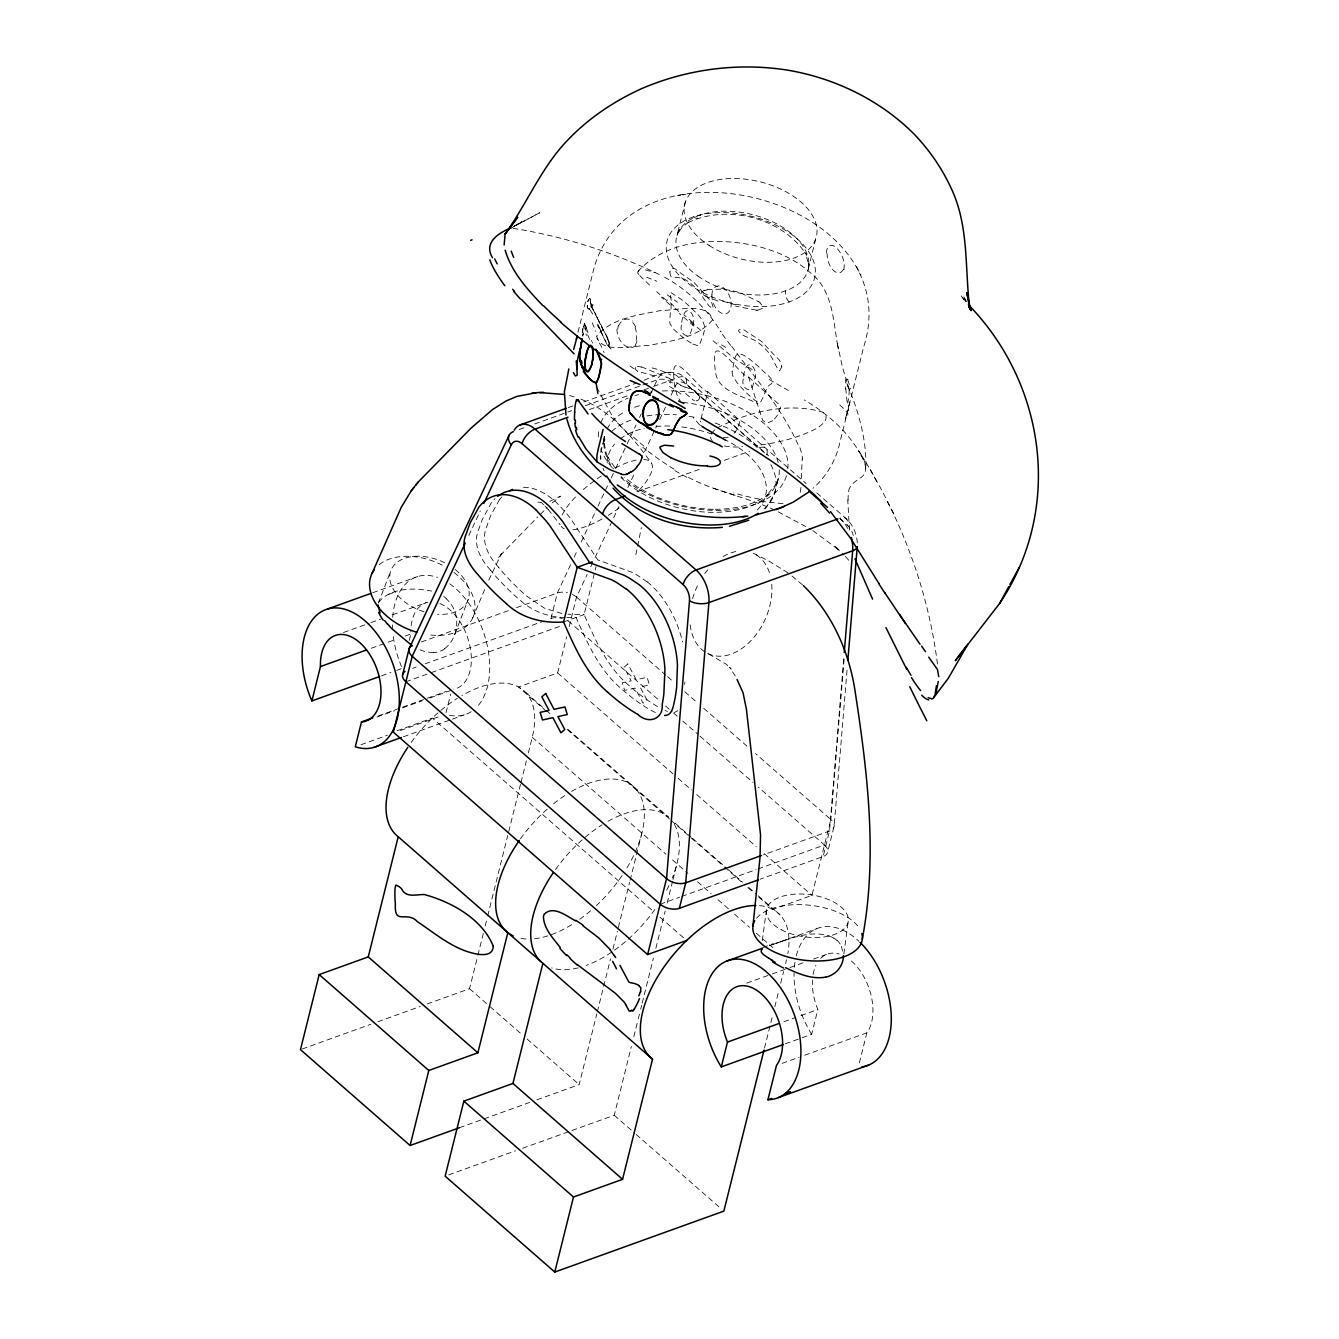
<?xml version="1.0" encoding="UTF-8"?>
<svg xmlns="http://www.w3.org/2000/svg" width="1339" height="1339" viewBox="0 0 1339 1339"><rect width="100%" height="100%" fill="white"/><g stroke="black" fill="none" stroke-linecap="round" stroke-linejoin="round"><path stroke-width="0.75" stroke-dasharray="5 3.75" d="M600.692 459.377L600.692 456.314M849.428 530.077L847.771 499.849M845.26 419.291L846.717 414.069M604.174 436.497L603.872 441.519L604.558 436.296A89.428 52.439 14 0 0 613.396 468.801M583.754 327.988L583.837 326.699M583.821 326.8L584.808 323.77M801.325 478.324L802.178 458.859M617.781 328.858L618.049 326.749A14.076 10.494 59.2 0 1 618.283 325.762M583.871 326.164L584.39 323.318M800.956 487.513L800.086 493.371M843.737 658.738L829.494 831L823.15 856.508L760.234 879.171M844.089 659.324L830.85 819.501A13.892 8.151 14 0 1 829.561 831.05L763.448 854.801M847.035 670.203L834.18 825.711L827.736 851.989M684.664 684.447L684.899 682.17M583.335 332.808L582.867 336.156M583.218 333.729L583.068 334.733M762.293 940.614L766.36 910.369M843.855 954.004L848.273 921.182M600.86 452.431L604.558 436.296M699.778 397.834L699.845 397.499A4.201 3.398 18.8 0 0 699.795 396.444L696.464 392.243M849.88 401.968L845.562 419.057M635.858 554.714L641.364 527.599M815.669 238.995L808.187 269.474L808.873 263.113L808.84 265.44L805.576 253.088L806.748 255.213C782.913 217.671 726.792 203.495 687.208 223.027L689.183 221.738L682.087 227.345L677.3 234.04L679.576 229.789L677.3 234.04M409.232 640.444L410.839 634A45.459 27.717 70.2 0 1 410.805 631.255M446.038 712.666L450.674 694.054M550.982 618.484L557.342 592.976L570.598 564.69M427.275 1003.949L469.554 988.718L477.387 957.285M477.872 955.31L483.747 931.743M485.22 925.852L487.178 917.985M487.664 916.027L507.749 835.469M508.736 831.536L520.486 784.386M520.988 782.428L526.361 760.82M528.336 752.953L532.253 737.237A96.375 51.434 -48.8 0 0 461.905 695.544M546.797 711.645L518.595 686.991L557.627 672.931L566.665 636.678M569.175 626.619L576.54 597.077L587.152 574.431M594.332 573.561L584.105 614.584C595.252 639.824 606.885 666.404 628.225 684.848A210.056 128.025 70.2 0 0 658.336 707.042M595.186 570.146L596.039 566.715M728.098 437.602C717.369 439.259 708.616 429.099 699.594 424.865L700.565 420.965M701.05 419.007L707.862 391.691C701.837 393.13 673.249 349.412 673.768 372.108A47.35 28.855 70.2 0 0 674.622 385.264L676.798 394.352L680.195 400.98M536.906 1099.821L579.168 1084.59L596.809 1013.857M597.294 1011.899L602.684 990.291M603.655 986.358L610.517 958.858M612.961 949.033L617.379 931.341M618.35 927.425L629.615 882.234M630.117 880.259L635.992 856.692M636.477 854.734L641.866 833.109M571.971 1130.484L614.233 1115.253L631.372 1046.495M633.832 1036.671L637.749 1020.954M638.234 1018.996L640.193 1011.129M640.678 1009.171L641.666 1005.238M642.151 1003.262L653.415 958.088M655.876 948.263L665.182 910.938M667.14 903.072L672.529 881.464M673.015 879.505L676.931 863.772M764.519 1048.069L772.837 1014.661M774.796 1006.811L778.712 991.094M780.67 983.228L783.616 971.444M785.575 963.578L786.545 959.661M758.811 897.08L772.904 909.415L811.936 895.356L830.85 819.501L755.497 753.606M802.245 1037.725L811.668 1034.327L817.844 1009.506A45.459 27.717 70.2 0 1 812.488 979.914M859.353 1062.898L866.852 1032.838A45.459 27.717 70.2 0 0 849.227 959.243M685.451 201.804L676.948 235.564L678.07 232.618M577.996 332.172L592.591 273.775C626.752 124.761 910.989 198.892 863.722 346.784L839.988 441.937C836.306 459.796 826.699 476.282 812.991 488.3M848.625 490.81C849.964 484.768 855.303 481.337 860.056 478.123C870.467 472.048 864.391 457.921 858.65 450.892C845.528 429.35 825.845 412.68 804.287 399.959M444.732 648.612C456.967 639.071 460.298 620.191 452.733 606.768A36.454 32.404 -12.1 0 0 449.452 602.115A36.002 32.002 -12.2 0 0 446.088 598.633M378.301 603.153L390.57 571.418M454.657 634.602L468.332 599.169M472.483 618.417L485.086 588.608M488.785 580.122L501.556 553.442L499.531 556.857L501.137 554.43M378.602 602.299C390.519 587.436 414.337 587.553 431.627 591.102M468.801 535.5L480.299 510.962M574.13 557.141L577.661 549.593M581.193 542.044L597.094 508.1M597.981 506.209L610.35 479.797M611.237 477.923L614.768 470.374M615.655 468.483L626.25 445.854M627.137 443.962L635.975 425.099M639.506 417.55L641.281 413.784M651.005 393.03L653.65 387.373M654.537 385.481L657.181 379.824A27.533 16.788 70.2 0 1 678.773 377.313L768.603 455.879M590.683 566.882L593.328 561.225M595.102 557.442L611.906 521.591M613.664 517.808L618.969 506.493M627.807 487.614L634 474.408M644.611 451.762L656.98 425.333M659.642 419.676L665.834 406.453M671.124 395.139L675.559 385.699A13.708 8.352 70.2 0 1 686.338 384.46L765.623 453.77M639.155 270.344L637.615 272.604A32.789 5.323 28 0 0 638.77 274.462M635.59 344.575L636.527 342.499A14.076 7.063 84.1 0 0 636.929 341.027M499.48 499.681L490.944 515.046A165.618 100.944 70.2 0 0 487.145 525.524C480.048 540.538 488.283 556.271 498.627 567.284M498.61 557.576L502.878 552.254M765.439 508.669L774.243 494.426L778.562 477.805L775.967 485.103L776.988 483.028L766.393 495.731L768.218 494.359C752.518 506.259 732.115 509.489 712.867 509.305L713.787 509.339C692.179 508.787 670.739 503.715 651.139 494.61L637.046 486.81L624.359 477.337M637.849 271.466C666.989 239.865 715.277 237.036 754.878 245.64C775.047 250.477 794.948 258.745 810.446 272.838C833.795 290.831 833.143 322.967 838.331 349.01L836.975 341.813L842.415 367.02L849.612 391.105L846.549 382.502C858.098 409.968 866.885 439.058 865.864 469.152L864.659 462.373M500.284 555.484L537.659 516.988M540.37 514.31L547.166 507.632M714.825 429.719C698.841 445.268 732.969 448.414 742.76 446.54M677.785 710.724L674.337 712.532M552.22 502.895L560.438 496.166L549.258 501.589M772.603 420.68L766.812 423.375L762.644 420.312L748.601 377.012C742.576 378.452 713.988 334.733 714.524 357.429A47.35 28.855 70.2 0 0 715.361 370.585C716.683 391.724 743.095 395.641 758.008 403.809M717.537 427.727C748.986 411.642 788.152 401.985 822.732 412.144C832.691 418.94 818.029 428.313 811.685 430.823C794.161 439.058 775.013 443.293 755.882 445.602M510.527 228.551L521.875 221.722L513.557 226.492M516 225.437L539.701 212.784L514.678 225.973M773.875 944.112L769.657 945.635L816.79 928.647M568.255 407.592L574.096 405.483M583.804 401.985L636.259 383.088M644.026 380.293C656.445 375.054 673.316 366.601 685.25 377.866L806.045 483.513M519.231 429.534L527.014 426.739M534.78 423.927L565.861 412.73M567.803 412.027L571.686 410.638M585.294 405.734L657.181 379.824A13.775 9.306 25.1 0 1 675.559 385.699M589.411 409.516L630.2 394.821M643.808 389.917L651.574 387.122M653.516 386.419L678.773 377.313A13.775 7.348 -48.8 0 1 686.355 384.444M636.895 491.848L701.017 468.75M724.332 460.348L749.589 451.243M372.677 592.759L417.868 576.473M343.52 632.493L369.062 623.288M371.02 622.585L380.845 619.036M392.645 614.785L426.036 602.751M371.288 648.26L382.586 644.176M388.243 642.151L393.884 640.109M405.181 636.042L410.839 634M421.333 641.984L508.77 610.484M516.536 607.672L557.342 592.976A13.892 8.151 14 0 1 567.385 592.692M381.548 675.827L390.971 672.429M396.612 670.404L402.269 668.362M412.596 668.345L416.195 667.04M425.183 663.809L541.994 621.714M563.568 621.982L584.105 614.584L567.937 614.283M405.868 681.785L429.334 673.333M431.292 672.63L560.405 626.116M378.418 715.863L401.014 707.728M402.888 707.042L423.593 699.577M427.359 698.222L446.188 691.443M376.912 717.068L394.587 710.691M402.453 707.862L422.103 700.782M429.953 697.954L451.561 690.171M397.214 730.726L432.33 718.072L653.75 911.725M360.927 744.752L387.289 735.262M400.461 730.508L440.012 716.265M403.39 736.785L450.54 719.796M452.498 719.093L464.282 714.842M660.177 904.21L679.727 897.163M681.685 896.444L756.016 869.664M757.974 868.961L824.489 844.993L758.259 787.081M302.229 1049.006L370.92 1024.251M377.966 1021.707L420.228 1006.476M746.76 983.111L770.327 974.625M772.302 973.922L788.018 968.248M789.977 967.545L803.735 962.59M813.56 959.042L827.301 954.088M459.411 1127.739L482.308 1119.488M484.065 1118.852L529.859 1102.365M783.968 1021.724L795.249 1017.657M800.906 1015.615L817.844 1009.506M785.307 1043.834L800.371 1038.411M448.682 1174.906L515.599 1150.787M522.645 1148.259L568.439 1131.756M782.127 1063.367L799.082 1057.258M804.722 1055.232L866.852 1032.838M776.252 943.242C793.006 937.568 811.367 930.354 829.092 935.944M780.068 941.903L789.106 938.89M693.569 216.834L692.38 217.253A76.038 44.589 14 0 0 684.078 280.035A76.038 44.589 14 0 0 789.207 301.945A76.055 44.589 14 0 0 798.061 239.631A76.055 44.589 14 0 0 693.652 216.818L693.652 216.801A8.268 4.938 71.4 0 0 700.381 214.96M704.532 290.145L701.452 291.986A1.992 1.573 -6.6 0 0 701.335 292.923L701.435 293.208A5.674 4.402 -2.3 0 0 702.824 294.597L703.025 294.865M707.076 289.559L720.901 289.174A88.023 87.972 -25.2 0 1 740.969 292.973M677.383 195.712L680.614 195.193M682.756 194.841L685.786 194.356M757.74 310.112L762.561 308.372A2.946 2.327 36.2 0 0 762.745 307.066L762.561 306.363A6.929 5.624 33.6 0 0 761.422 304.405L759.983 302.965M433.367 652.696L425.333 651.775L418.822 649.365M782.997 503.682L761.222 501.372M566.715 617.547L576.088 617.48C587.235 642.703 598.868 669.299 620.191 687.744A210.056 128.025 70.2 0 0 650.302 709.938L655.775 712.766M756.317 310.112L735.68 306.229M564.924 617.513C547.986 617.246 531.365 610.852 518.996 599.219A210.056 128.025 70.2 0 1 490.576 570.247M537.96 502.175L540.738 502.359M645.348 269.875L654.989 272.671M513.055 228.316C563.853 236.434 613.362 252.251 659.642 274.696M561.861 613.48L544.622 608.274L527.014 596.34A210.056 128.025 70.2 0 1 498.593 567.351M569.426 395.524L575.435 397.164M774.863 510.142C746.392 496.819 714.741 491.698 686.991 476.667M654.604 375.991L637.699 371.372M735.211 495.33L712.967 488.149M641.398 366.819L666.604 377.28M717.938 301.041L704.816 295.952M740.952 293.057L758.426 301.626M685.099 387.021L691.476 389.364M667.441 711.427L665.048 710.457M580.908 399.173C611.371 410.906 632.694 437.435 651.407 463.009M708.632 653.951L726.257 664.211L731.178 669.115L729.655 667.307L735.379 676.212M778.31 511.833L811.099 529.407M669.45 382.301L670.638 382.921M680.731 385.08L669.952 378.97M692.983 344.056L698.255 345.797A6.762 4.117 70.2 0 0 699.276 345.378L703.226 335.018A132.929 81.026 70.2 0 1 703.845 332.624C707.645 321.36 695.962 313.025 689.167 306.028A188.498 114.886 70.2 0 0 682.488 300.187L670.504 292.304L670.739 297.643A14.98 9.122 70.2 0 1 671.274 301.124L671.073 308.137A89.161 54.347 70.2 0 1 670.169 314.698L669.751 322.448A6.293 3.833 70.2 0 0 670.404 324.507L673.919 329.511L680.999 335.855A113.782 69.343 70.2 0 0 692.983 344.123M664.529 277.19C688.045 289.894 707.193 309.409 721.152 332.055M769.138 379.439L788.403 390.469M752.217 369.648L738.542 361.262A32.688 9.189 38.4 0 1 733.002 357.396L711.444 339.487M589.428 309.359A62.28 10.93 76.8 0 0 589.193 309.192C584.557 308.321 590.064 295.634 588.189 300.254A4.686 0.887 -81.5 0 0 587.302 307.334M847.319 379.339L846.767 379.121A6.929 1.942 -85.7 0 0 846.081 379.523L845.947 379.623A2.946 0.854 -88.7 0 0 845.528 380.929L845.578 386.954M589.16 309.175L587.603 307.752A6.511 1.289 -80.6 0 1 587.403 306.966M787.985 572.858L768 560.522L753.087 553.174A55.083 37.777 -66.2 0 1 770.26 575.435M812.806 530.562L839.838 550.647L834.03 545.576L843.988 555.066M630.033 366.083L636.594 370.602M647.206 581.963L637.565 575.352A120.225 73.277 70.2 0 0 631.64 572.171L597.746 559.886L570.95 519.097A120.225 73.277 70.2 0 0 565.845 512.619L556.94 503.029A76.624 46.714 70.2 0 0 520.001 487.513M792.035 576.038L803.433 585.645M642.82 447.326L646.553 450.322M603.454 337.495L608.375 345.83L609.446 343.454M700.916 330.515L688.346 319.753M678.806 311.485L675.074 308.221M816.874 493.003L846.298 518.729C853.01 524.905 856.742 533.893 857.328 542.898M839.854 518.695L847.403 525.306A13.708 8.352 70.2 0 1 853.261 535.483M576.54 597.077L666.019 675.341M667.592 676.714L673.868 682.204M684.848 691.811L697.418 702.808M703.695 708.298L747.647 746.727M657.6 699.042L570.18 622.585A13.892 8.151 14 0 0 567.368 620.627M665.55 705.988L672.161 711.779M673.5 712.934L677.467 716.415M682.756 721.052L697.334 733.789M699.979 736.115L752.97 782.445M557.627 672.931L672.864 773.724M678.153 778.344L691.409 789.943M696.698 794.563L756.301 846.7M764.251 853.646L811.936 895.356M525.825 692.548L544.622 708.984M546.195 710.356L550.881 714.474M568.121 729.537L668.446 817.075A96.375 51.434 -48.8 0 0 606.584 822.096M675.207 823.2L690.874 836.892M692.447 838.264L726.893 868.392M728.466 869.764L742.559 882.1M748.819 887.573L756.652 894.419M758.209 895.791L780.135 914.972M567.15 729.454L669.55 819.016M671.124 820.389L722.792 865.58M724.366 866.952L741.588 882.016M747.848 887.506L752.551 891.607M532.253 737.237L665.968 854.198M672.546 859.939L687.895 873.363M697.485 881.748L711.193 893.749M718.039 899.741L729.002 909.315M734.475 914.119L749.555 927.291M756.401 933.283L772.854 947.677M660.027 917.215L685.083 939.124M469.554 988.718L487.363 1004.3M490.107 1006.694L521.624 1034.26M527.097 1039.047L579.168 1084.59M614.233 1115.253L634.786 1133.229M636.159 1134.434L721.118 1208.732M748.601 377.012L779.449 404.847L780.453 407.508L778.495 413.383A47.35 28.855 70.2 0 1 772.57 420.63M707.862 391.691L738.71 419.525L739.714 422.203L737.756 428.062A47.35 28.855 70.2 0 1 734.057 433.267M666.437 300.522L656.679 291.651M649.582 285.123L638.502 274.344M590.014 309.845L594.298 316.59M541.073 502.242L543.634 504.736M628.577 434.656L617.43 422.756A78.013 47.283 35.7 0 1 612.007 415.626L595.487 385.046M544.923 505.975L548.555 509.958M607.755 345.378L612.509 350.751M699.594 424.865L693.184 417.55M845.411 556.421L849.211 560.807M548.22 509.456L560.12 524.754M490.61 570.18C480.249 559.15 472.031 543.416 479.128 528.403A167.76 102.249 70.2 0 1 482.191 519.75L491.463 502.56A76.624 46.714 70.2 0 1 495.062 498.593M965.871 301.56L960.833 295.316L965.402 301.911M847.838 379.824L850.633 388.98M731.68 346.316C755.799 378.87 783.248 410.019 799.4 447.561M614.651 467.344L607.705 456.85L608.659 458.859L606.182 453.185L603.939 441.954M607.002 344.508L601.178 331.854M937.451 664.044C927.994 588.156 899.975 515.063 858.65 450.892L861.345 455.394M601.562 326.716L608.006 338.851M604.257 331.687L606.098 334.968M603.722 330.716L597.93 319.251M966.239 301.242L963.31 295.886L966.222 301.442M593.462 310.363L595.186 313.577M593.696 310.799L592.039 307.518M593.244 309.978L592.256 308.02M606.349 335.42L607.069 336.792M856.625 266.712L860.977 274.913M887.456 501.807L894.234 514.645M870.149 469.202L877.112 482.375M592.323 342.282L592.742 343.119M591.905 341.412L591.403 340.407M600.24 324.105L598.65 320.791M596.307 315.82L597.077 317.443M596.876 317.008L597.495 318.347M597.161 317.628L598.048 319.502M841.377 946.305L843.453 954.456M599.387 327.486L600.91 331.202M599.537 327.821L599.939 328.825M602.483 335.135L600.759 330.85M588.022 332.708L586.064 327.319M585.294 325.009L585.595 325.896M586.499 328.607L586.214 327.737M585.545 325.745L585.98 327.051M586.114 327.452L585.679 326.13M589.98 299.785L591.302 305.392M609.044 341.796L609.128 345.864A2.544 1.339 77.9 0 1 608.425 345.83A5.925 3.13 79.2 0 1 607.052 344.357M591.168 304.874L590.265 300.857M845.712 388.293L847.286 403.842M572.372 594.416A13.892 8.151 14 0 1 576.473 597.11M759.313 447.745A13.775 7.348 -48.8 0 1 766.879 454.875M847.721 528.453A27.533 16.788 70.2 0 0 839.838 518.176A13.775 7.348 -48.8 0 1 847.403 525.306M824.422 845.026A13.892 8.151 14 0 1 823.2 856.558M550.932 618.434A13.892 8.151 14 0 1 562.33 618.518M499.514 499.732A76.624 46.714 70.2 0 1 501.857 496.953M647.239 581.846A76.624 46.714 70.2 0 1 682.522 641.9M674.404 824.372A96.375 51.434 -48.8 0 1 672.295 877.999M668.964 885.631A96.375 51.434 -48.8 0 1 665.784 891.908M654.871 909.449A96.375 51.434 -48.8 0 1 586.164 965.436M578.163 967.879A96.375 51.434 -48.8 0 1 551.618 967.879M555.518 869.48A96.375 51.434 -48.8 0 1 602.014 824.857M759.531 905.649A96.375 51.434 -48.8 0 1 787.834 953.653M571.519 791.433A96.375 51.434 -48.8 0 1 638.201 791.901A96.375 51.434 -48.8 0 1 625.162 870.802M622.016 875.622A96.375 51.434 -48.8 0 1 596.391 905.616M590.616 910.771A96.375 51.434 -48.8 0 1 578.883 919.91M571.602 924.713A96.375 51.434 -48.8 0 1 532.035 938.974M525.959 938.99A96.375 51.434 -48.8 0 1 520.185 938.204M520.453 838.817A96.375 51.434 -48.8 0 1 549.241 807.35M553.626 803.718A96.375 51.434 -48.8 0 1 566.096 794.747M411.19 742.425A96.375 51.434 -48.8 0 1 457.319 698.322M604.174 352.542A105.496 17.675 53.8 0 1 603.404 351.169M589.662 339.353A115.84 34.847 45.6 0 1 584.942 327.486M585.93 333.796A35.433 2.795 78.9 0 1 586.348 335.453M584.725 324.892A16.654 2.578 87.2 0 1 584.925 325.595M582.917 328.607A15.901 1.942 -85.4 0 1 582.582 332.775M582.783 334.198A47.535 10.043 -85.4 0 1 582.565 335.671M591.135 306.782A56.807 10.578 74.4 0 1 593.294 304.89M592.189 322.732A43.919 4.603 71.6 0 1 595.755 331.369M589.511 298.329A16.771 2.544 -88.4 0 1 590.365 299.735M591.821 307.937A38.346 14.98 -71.7 0 1 590.884 305.376M594.968 312.673A45.208 5.523 71.9 0 1 596.089 314.849M606.818 337.361A15.549 6.293 75.9 0 1 608.609 341.88M608.86 341.679A8.77 4.151 77.5 0 1 609.312 343.47M637.715 371.238A5.925 4.134 61.7 0 1 635.791 369.681A2.544 1.741 61.6 0 1 635.171 368.694L635.975 366.652A8.77 5.925 57.1 0 1 637.28 366.384M652.143 367.94A56.807 32.169 36.7 0 1 670.739 374.987M669.517 386.519A43.919 21.96 33 0 1 682.572 395.407M685.601 393.465A62.28 36.94 34.9 0 1 686.438 394.235L692.866 399.792A6.511 5.456 21.9 0 0 694.523 400.545M699.577 397.783A4.686 3.883 21.9 0 1 694.506 400.746M691.577 389.13A16.771 12.62 24.3 0 1 696.682 392.042M685.032 387.189A38.362 35.802 39.1 0 1 680.647 385.264M666.621 377.062A45.208 23.064 34 0 1 670.002 378.753M637.331 366.501A15.549 10.026 51.8 0 1 641.431 367.204M601.864 347.37A118.334 33.324 47 0 1 596.909 338.231M584.875 328.105A23.834 2.829 83 0 1 585.26 329.645M582.766 328.624A17.374 1.791 -85.6 0 1 582.498 332.005M598.115 324.657A41.107 8.001 74.8 0 1 599.387 327.603M590.968 307.066A60.673 10.277 73.6 0 1 591.687 304.89M588.993 308.539A61.326 10.277 74.6 0 1 589.796 308.958M589.26 298.43A15.047 2.36 -87.1 0 1 590.047 299.116M592.759 307.016A38.53 14.227 -74.3 0 1 591.972 304.238M595.119 314.18A70.214 3.046 65.1 0 1 595.805 315.468M597.244 324.557A48.89 4.536 69.3 0 1 598.734 327.888M601.931 326.766A135.808 70.097 35.4 0 1 600.608 324.155M607.822 339.102A14.21 6.143 76.8 0 1 608.827 341.93M756.518 918.286A55.083 27.634 6.7 0 1 808.254 905.08A55.083 27.634 6.7 0 1 859.136 927.877M771.733 584.289A55.083 37.777 -66.2 0 1 734.843 652.562A55.083 37.777 -66.2 0 1 689.97 622.853M692.548 598.734A55.083 37.777 -66.2 0 1 698.774 583.201M704.732 573.661A55.083 37.777 -66.2 0 1 708.13 569.376M723.077 556.572A55.083 37.777 -66.2 0 1 738.04 551.183M454.038 572.506A55.083 36.253 22.4 0 1 473.102 617.095A55.083 36.253 22.4 0 1 427.526 634.619M379.171 564.64A55.083 36.253 22.4 0 1 443.594 565.828M643.758 459.444A55.083 18.261 -35.5 0 1 636.862 492.685M619.12 507.966A55.083 18.261 -35.5 0 1 608.224 515.348M602.048 518.98A55.083 18.261 -35.5 0 1 571.82 529.876M564.255 528.838A55.083 18.261 -35.5 0 1 561.292 526.327M562.162 515.046A55.083 18.261 -35.5 0 1 575.837 496.652M583.386 489.538A55.083 18.261 -35.5 0 1 601.345 475.981M615.12 467.981A55.083 18.261 -35.5 0 1 637.732 459.829M813.108 974.474A45.459 27.717 70.2 0 1 815.936 965.268M820.69 958.339A45.459 27.717 70.2 0 1 839.185 953.987M811.668 1034.327A73.009 44.488 70.2 0 1 794.06 972.7M794.378 967.277A73.009 44.488 70.2 0 1 794.998 962.138M796.303 955.778A73.009 44.488 70.2 0 1 858.835 941.183M762.962 947.677A32.688 1.406 -17.6 0 1 773.172 943.694M829.059 935.994A36.454 26.027 -25.8 0 1 833.594 938.12M833.678 938.036A36.002 25.742 -25.8 0 1 836.892 940.413M837.076 940.279A37.023 26.311 -24.5 0 1 841.394 946.305M439.845 603.538A45.459 27.717 70.2 0 1 470.525 649.281A45.459 27.717 70.2 0 1 453.687 689.183M411.14 625.815A45.459 27.717 70.2 0 1 427.794 602.265M471.161 711.729A73.009 44.488 70.2 0 1 449.385 715.227M401.516 666.638A73.009 44.488 70.2 0 1 393.063 634.519M392.578 628.677A73.009 44.488 70.2 0 1 392.461 624.828M392.678 617.329A73.009 44.488 70.2 0 1 437.552 577.444M449.67 583.787A73.009 44.488 70.2 0 1 487.078 644.795A73.009 44.488 70.2 0 1 477.203 706.691M455.176 569.477A41.308 26.797 21.1 0 1 467.947 600.274A41.308 26.797 21.1 0 1 437.568 614.283M424.028 611.756A41.308 26.797 21.1 0 1 391.206 569.711A41.308 26.797 21.1 0 1 445.301 563.083M388.377 594.483A35.751 11.448 -4.7 0 1 394.52 592.323M444.782 648.729A32.688 25.809 73.6 0 1 433.367 652.612M443.745 596.441A37.023 32.755 -10.4 0 1 446.272 598.466M667.19 294.881A273.072 59.669 53.4 0 1 677.517 302.296M730.625 345.362A134.57 13.089 47.9 0 1 720.131 331.084M799.885 447.711A57.359 28.822 47.3 0 1 802.58 459.076M759.414 499.146A223.864 81.277 30.7 0 1 733.672 492.936M686.94 477.32A133.381 69.427 37.9 0 1 673.802 469.939M674.019 469.102A138.553 70.197 37.7 0 1 646.704 450.138M643.942 446.121A124.393 64.54 37.6 0 1 630 433.803M848.156 500.384A57.61 17.056 67 0 1 848.842 491.179M860.743 454.909A134.017 19.449 43.6 0 1 864.241 462.005M839.771 404.947A269.976 44.438 19.5 0 1 847.938 413.316M725.838 347.42A155.441 4.218 31 0 1 717.955 342.767M694.054 326.097A175.509 3.08 40.1 0 1 679.342 313.477M692.832 322.481A141.281 8.252 39.1 0 1 683.878 314.765M670.153 304.974A140.93 9.825 38.8 0 1 661.349 297.024M673.935 306.129A175.359 3.147 41.4 0 1 667.04 299.869M646.637 277.357A157.366 25.458 39.5 0 1 656.779 281.257M843.419 269.239A14.461 8.101 74.2 0 1 833.343 270.327A14.461 8.101 74.2 0 1 827.167 253.64M844.306 268.871A14.428 8.001 75.1 0 1 843.821 269.792M826.33 253.155A14.378 6.678 76.5 0 1 828.305 246.694L830.783 245.271A14.378 6.996 66 0 1 840.674 253.322A14.378 6.996 66 0 1 843.888 268.403M635.891 344.977A14.478 9.457 66 0 1 623.756 344.642A14.478 9.457 66 0 1 616.994 328.457M635.054 327.101A14.612 7.749 82.4 0 1 636.192 340.357M635.506 326.666A14.009 9.858 82.3 0 0 634.786 325.277A14.378 10.377 83.3 0 0 632.393 322.247M618.551 325.98A14.411 10.679 85.3 0 1 632.878 321.042M704.682 290.53A18.83 15.75 -3 0 1 707.159 289.977M758.577 301.459A20.738 18.093 30.7 0 1 760.15 302.798M757.79 310.28A21.709 15.884 26.8 0 1 756.368 310.297M735.797 304.874A88.357 21.692 15.4 0 1 719.06 300.02M705.05 295.685A16.804 12.252 2.7 0 1 703.276 294.664M849.144 390.034A88.039 40.187 -48 0 1 847.687 403.123M847.353 379.188A20.738 6.126 -79 0 1 847.905 379.54M845.528 389.113A21.709 3.532 89.2 0 1 845.361 387.691M848.575 405.734A88.374 24.253 65.9 0 1 847.738 415.274M845.595 418.873A16.838 1.188 -81.3 0 1 845.562 418.253M789.207 301.928A8.268 5.038 70.2 0 1 785.558 290.848M786.529 475.747A96.726 56.707 14 0 1 717.989 510.393A96.726 56.707 14 0 1 621.028 476.6M611.89 467.395A96.726 56.707 14 0 1 600.759 448.85M598.349 436.765A96.726 56.707 14 0 1 599.102 428.162M600.742 422.839A96.726 56.707 14 0 1 628.125 398.101M635.054 395.591A96.726 56.707 14 0 1 638.653 394.553M650.135 392.176A96.726 56.707 14 0 1 652.143 391.892M662.47 390.971A96.726 56.707 14 0 1 787.884 468.851M779.231 469.855A89.428 52.439 14 0 1 719.947 512.201A89.428 52.439 14 0 1 620.995 477.504M607.153 428.999A89.428 52.439 14 0 1 625.447 411.324M634.619 407.257A89.428 52.439 14 0 1 642.854 404.78M682.823 402.436A89.428 52.439 14 0 1 778.578 464.298M681.702 426.923A81.177 47.601 14 0 1 754.075 461.034A81.177 47.601 14 0 1 756.368 510.912M607.17 463.076A81.177 47.601 14 0 1 614.618 444.13M620.141 438.974A81.177 47.601 14 0 1 644.243 428.346M655.993 426.488A81.177 47.601 14 0 1 670.437 426.07M770.812 464.583A89.445 52.455 14 0 1 761.841 510.711M604.056 470.876A89.445 52.455 14 0 1 603.019 468.248M600.876 459.093A89.445 52.455 14 0 1 600.692 455.26M600.96 451.477A89.445 52.455 14 0 1 601.68 447.795M602.835 444.23A89.445 52.455 14 0 1 606.45 437.502M611.739 431.443A89.445 52.455 14 0 1 631.456 419.894M646.938 415.927A89.445 52.455 14 0 1 676.563 414.805M689.049 416.312A89.445 52.455 14 0 1 695.309 417.483M715.227 423.074A89.445 52.455 14 0 1 759.012 449.268M732.132 371.773L732.316 374.267A6.762 4.117 70.2 0 0 732.801 376.008L736.902 382.469A113.782 69.343 70.2 0 0 747.982 394.336L755.096 400.495L759.414 402.353A6.293 3.833 70.2 0 0 760.669 401.968L763.565 396.377A89.161 54.347 70.2 0 1 765.674 390.871L768.419 386.084A14.98 9.122 70.2 0 1 770.176 384.611C777.775 380.862 763.598 372.794 761.606 369.363A188.498 114.886 70.2 0 0 754.928 363.538C750.208 359.522 736.45 346.851 734.609 359.522A132.929 81.026 70.2 0 1 734.04 361.965L732.132 371.773M681.518 324.908C678.706 333.562 689.367 341.211 691.627 329.612A30.864 18.813 70.2 0 0 692.748 325.159C696.949 316.975 687.058 302.53 683.007 316.657A30.864 18.813 70.2 0 0 681.902 321.109L681.518 324.908M743.312 378.937C740.484 387.59 751.146 395.239 753.422 383.657A30.864 18.813 70.2 0 0 754.527 379.205C758.744 371.003 748.852 356.559 744.785 370.685A30.864 18.813 70.2 0 0 743.681 375.138L743.312 378.937M669.868 271.968L670.354 275.231A2.728 1.657 70.2 0 0 671.174 276.487L676.379 277.508A48.974 29.86 70.2 0 1 679.191 277.692L683.108 278.629A25.809 15.733 70.2 0 1 685.434 279.7L688.664 281.826A67.82 41.342 70.2 0 1 692.363 284.805L696.247 288.504A39.501 24.069 70.2 0 1 698.958 291.617L708.783 305.694L712.683 308.556A1.707 1.038 70.2 0 0 713.218 307.602L711.963 303.317A15.231 9.289 70.2 0 0 710.641 300.924L693.803 282.161L682.254 274.244A27.366 16.687 70.2 0 1 680.63 273.022L675.392 269.039A10.98 6.695 70.2 0 0 672.981 268.436L670.588 269.541L669.868 271.968M781.792 366.802L779.616 370.786A2.728 1.657 70.2 0 1 778.562 370.418L774.812 363.589A48.974 29.86 70.2 0 0 772.938 359.672L770.025 354.634A25.809 15.733 70.2 0 0 768.101 351.99L765.155 348.709A67.82 41.342 70.2 0 0 761.556 345.328L757.556 342.131A39.501 24.069 70.2 0 0 754.543 340.223L742.476 335.152L738.793 331.403A1.707 1.038 70.2 0 1 738.843 330.013L741.388 329.059A15.231 9.289 70.2 0 1 743.229 329.411L761.707 341.545L772.369 353.061A27.366 16.687 70.2 0 0 773.925 354.617L778.913 359.555A10.98 6.695 70.2 0 1 780.704 362.635L781.792 366.802M596.709 336.106C600.96 354.768 634.335 345.094 648.143 345.613C670.22 340.96 697.351 338.399 712.499 319.937C708.247 301.275 674.873 310.933 661.064 310.43C638.988 315.083 611.856 317.644 596.709 336.106M627.84 663.91L624.007 667.224L631.205 680.831L622.317 682.773L624.644 690.372L635.054 688.095L643.071 703.209L646.904 699.912L640.059 686.991L649.432 684.932L647.105 677.333L636.209 679.727L627.84 663.91M781.173 929.684A41.308 21.257 7.7 0 0 847.771 923.324A41.308 21.257 7.7 0 0 793.006 894.301A41.308 21.257 7.7 0 0 781.173 929.684M711.896 294.848A14.478 8.821 70.2 0 0 725.889 313.711A14.478 8.821 70.2 0 0 726.809 291.216A14.478 8.821 70.2 0 0 711.896 294.848M709.084 245.439A67.787 39.752 14 0 0 816.288 237.003A67.787 39.752 14 0 0 726.307 178.773A67.787 39.752 14 0 0 709.084 245.439M697.837 276.035A67.787 39.752 14 0 0 807.4 272.018A67.787 39.752 14 0 0 721.989 211.244A67.787 39.752 14 0 0 697.837 276.035"/><path stroke-width="1.5" d="M593.261 354.015L591.955 346.148A4.569 1.69 84.8 0 1 592.491 347.286L592.943 349.161A8.017 3.013 85 0 1 593.16 351.103A13.239 5.138 85 0 1 593.227 353.847M585.26 358.885A20.939 7.699 87.9 0 0 584.942 362.015L585.561 369.765L588.039 371.572A13.239 5.389 86.3 0 0 588.323 371.388L591.57 365.229A31.199 13.49 83.7 0 0 592.056 363.605L593.261 353.864M378.016 604.977L380.075 613.044M593.261 354.316L593.244 354.902A21.273 8.67 84.7 0 1 592.926 357.915L592.759 359.973M843.47 955.678C843.386 963.561 838.8 971.26 831.77 974.909A35.751 26.897 41.5 0 1 825.644 977.236M938.739 676.613L937.451 669.5L928.73 657.114M585.043 362.099L584.992 363.137A13.507 5.239 87.6 0 0 584.942 365.915A8.302 3.314 87.6 0 0 585.143 367.874L585.511 369.614A4.553 1.841 87.8 0 0 586.482 371.455L587.302 371.79A8.436 3.414 86.7 0 0 588.106 371.556L588.373 371.338A13.49 5.507 86.1 0 0 589.127 370.585L589.645 369.798A22.579 9.44 84.8 0 0 590.482 368.258L591.403 365.765M585.059 361.865L587.603 349.462A22.596 8.017 87.9 0 1 588.507 347.521L590.917 345.311A9.005 3.331 85.7 0 0 590.03 345.562A14.026 5.155 86.3 0 0 589.846 345.713A12.336 4.519 86.4 0 0 589.294 346.249L588.809 346.952M642.067 457.553L642.067 457.486A3.096 2.36 45.9 0 0 641.799 455.678M568.037 417.216L534.997 429.116A13.775 7.348 -48.8 0 0 522.043 443.644L683.091 584.507A13.708 8.352 70.2 0 1 689.485 600.809L666.537 878.702L647.624 954.556L393.315 732.132L412.228 656.294L465.269 543.048M844.256 652.511L852.675 550.798A27.533 16.788 70.2 0 0 851.319 537.592M847.888 659.893L857.261 546.58M752.903 926.303L760.05 857.261L760.552 834.883L746.426 709.319L743.061 692.799L737.036 679.459M862.283 939.292C877.731 857.127 867.772 774.126 855.253 692.296C849.512 652.746 832.373 613.68 803.433 585.645M658.537 413.734L658.537 408.73A22.813 17.457 44 0 0 658.437 407.809C655.357 391.139 638.603 406.403 643.49 417.366M579.787 352.458L579.569 354.45A6.628 1.774 -86.9 0 0 579.553 356.157L580.306 362.116M938.237 681.501L936.195 692.28L933.835 697.468L948.313 678.254L968.013 643.992L955.31 660.696L999.547 603.538L1008.719 586.75M643.942 408.947A31.199 22.964 52.1 0 0 643.574 410.688L643.256 414.37A22.579 16.838 50.4 0 0 643.423 416.814C644.042 431.526 661.433 423.04 658.688 411.625A22.596 17.34 43.6 0 0 658.554 408.746L658.052 406.336A12.336 9.306 45.2 0 0 657.583 404.93A14.026 10.561 45.4 0 0 657.399 404.411A9.005 6.728 45.8 0 0 656.461 402.721L656.21 402.42M585.344 358.986L585.645 357.011A27.935 9.775 88.4 0 1 586.331 353.245M580.138 350.349L579.553 357.212L580.691 363.505A46.848 23.918 -72.6 0 0 581.377 365.028M579.904 351.638L580.155 350.249A40.053 9.925 -86.6 0 1 580.574 348.123L580.741 347.404M582.264 339.688L581.628 343.119M580.155 350.249L580.59 348.107M581.394 344.257L580.841 346.885M580.674 347.738L580.875 346.734M568.857 368.928L564.372 391.808L565.979 414.99M649.281 394.905C634.368 383.557 627.958 397.064 629.297 411.073M629.983 402.637L629.882 403.056A59.87 41.476 59.9 0 0 629.414 405.198L629.062 409.55M576.239 339.068L577.394 335.938L573.661 349.412M599.788 373.213L599.269 375.288M311.887 700.916L320.456 666.571A45.459 27.717 70.2 0 1 346.081 635.021A45.459 27.717 70.2 0 1 379.991 680.815A45.459 27.717 70.2 0 1 361.463 721.972L355.287 746.794A73.009 44.488 70.2 0 0 397.465 680.999A73.009 44.488 70.2 0 0 329.009 608.642A73.009 44.488 70.2 0 0 311.887 700.916L379.673 676.496M407.776 747.363A96.375 51.434 -48.8 0 0 398.219 836.758L368.258 956.916L319.184 974.591L300.472 1049.642L410.102 1145.514L459.411 1127.739M402.621 674.789L408.981 649.298M410.102 1145.514L428.798 1070.48L477.872 1052.789L507.832 932.63M598.416 448.23L603.102 429.434M607.688 692.246C586.348 673.802 574.716 647.222 563.568 621.982L577.209 567.284L550.413 526.495A120.225 73.277 70.2 0 0 545.308 520.017L536.403 510.427M554.781 1272.05L573.494 1197.016L622.568 1179.324L652.528 1059.182L542.898 963.31L512.937 1083.452L463.863 1101.143L445.151 1176.178L554.781 1272.05L723.847 1211.126L764.017 1050.027M783.415 1044.504L721.286 1066.898L727.479 1042.077A45.459 27.717 70.2 0 1 732.433 989.069A45.459 27.717 70.2 0 1 772.954 1008.351A45.459 27.717 70.2 0 1 776.486 1065.409L767.917 1099.754L771.682 1098.398M599.989 372.376L601.562 364.158L599.303 355.806M598.332 448.615L597.177 454.139A49.576 26.445 -48.8 0 0 596.943 461.855L610.082 469.771L621.263 473.989M630.702 399.742C630.318 390.486 639.339 388.528 646.051 393.482M596.474 382.368L598.483 378.167A59.87 30.395 78.7 0 0 599.052 376.092L601.496 363.003L596.374 350.015M592.022 363.589L591.537 365.329M599.169 375.656L597.094 381.598M586.884 351.621L588.507 347.487A22.813 8.151 87.6 0 1 588.825 347.035M640.594 991.178L640.879 987.847L638.736 985.554M577.209 400.913L577.26 400.813A3.096 1.172 86.9 0 1 577.862 399.792M640.293 992.048L638.82 995.898M999.547 603.538C1062.731 509.657 1046.395 384.996 968.398 304.673M674.086 428.932L675.174 426.254M674.053 429.016L670.822 434.238A6.628 5.306 33.1 0 1 669.5 434.857M372.108 573.226L401.164 507.498L411.341 490.643L418.186 482.057L470.893 428.279L492.568 409.55L505.958 401.047L516.787 396.444L536.303 392.695M509.105 435.208L409.198 648.528M483.831 503.414L511.23 444.899A13.775 9.306 25.1 0 1 513.406 431.627M1009.874 584.524L1019.197 567.468M968.633 304.104L970.608 309.627L966.808 292.638L969.553 307.116C965.017 268.788 968.666 228.718 953.033 192.381C943.644 170.789 930.488 151.274 914.269 134.251C880.393 100.258 835.419 78.382 788.286 70.264C738.994 62.297 687.66 68.908 641.783 88.558C614.484 100.961 589.143 117.782 568.322 139.457C541.458 166.923 527.265 203.193 505.121 234.024L517.624 217.32L505.121 234.024L504.15 244.97M411.341 490.643L413.868 487.48M415.609 485.287L418.186 482.057M671.575 433.618L672.981 431.56A40.053 31.952 31 0 0 673.802 429.685L674.287 428.43A78.917 63.033 29.8 0 1 675.576 425.283L680.48 417.768M679.927 418.304L679.375 418.956A47.535 37.994 27 0 0 675.258 426.287M596.826 381.983L596.558 382.285A6.779 3.364 81 0 1 595.57 382.82L590.733 379.975M492.501 257.741C483.145 242.493 499.096 232.685 510.879 227.915M654.403 423.124L654.051 423.442A13.507 10.394 46.8 0 1 652.244 424.731A8.302 6.394 47.8 0 1 650.754 425.233L648.98 425.233A4.603 3.565 48.5 0 1 646.603 424.028L645.314 422.521A8.436 6.444 48.7 0 1 644.427 420.764A13.239 10.043 49 0 1 644.21 420.262A13.49 10.21 49.2 0 1 643.657 418.253L643.574 417.902M630.954 1010.811L629.548 1011.146A2.042 1.088 64.3 0 1 629.079 1010.828L625.631 1004.568M762.343 948.866C758.159 952.414 765.841 955.946 768.184 957.887M808.438 492.25L793.039 502.259L780.486 507.866M671.09 434.054L667.793 435.142L663.073 434.489M631.255 472.014L633.196 470.692A49.342 36.99 55.6 0 0 637.347 466.591M509.155 229.287L507.531 230.023M628.861 473.303L628.024 473.655A23.081 16.47 72.3 0 1 626.87 474.039M683.944 415.609L687.007 413.701L684.965 411.341M685.2 415.09L686.874 413.015A3.532 2.778 26 0 0 686.003 412.111L685.183 411.491M748.752 520.218L729.521 526.277M756.133 514.862L779.7 508.167M775.967 509.607L784.369 506.36M519.683 425.099L566.313 408.295M625.246 496.049L615.538 499.547A13.775 7.348 -48.8 0 0 602.567 514.076M327.486 609.044L370.719 593.462M592.139 561.895L577.209 567.284L611.103 579.569A120.225 73.277 70.2 0 1 617.028 582.75L626.669 589.378M320.456 666.571L365.647 650.285M837.896 518.879L696.062 569.979A13.775 7.348 -48.8 0 0 683.091 584.507M361.463 721.972L372.761 717.888M373.916 747.396L401.415 737.488M761.506 855.504L685.719 882.803A13.892 8.151 14 0 1 666.604 878.685L412.228 656.294M758.443 879.823L679.375 908.311L685.719 882.803L708.9 602.6A27.533 16.788 70.2 0 0 696.062 569.979L534.997 429.116A27.533 16.788 70.2 0 0 514.159 430.204M647.624 954.556L686.639 940.497M726.408 961.201L762.477 948.213M727.479 1042.077L778.31 1023.766M784.855 1093.662L790.512 1091.62M778.31 1097.629L868.693 1065.074M669.517 434.874L664.328 434.79M825.594 977.135C811.601 979.663 797.96 973.537 785.591 967.695M595.637 382.803L592.859 381.816L588.239 377.263A100.71 65.695 -38.5 0 1 583.285 371.405M617.229 484.952C654.436 509.908 700.749 521.407 745.304 516.402M742.509 516.754L747.781 516.101M931.777 698.74L928.178 697.719M722.357 527.348C682.94 530.847 639.891 518.394 613.111 488.183M539.45 392.545L563.819 394.419M532.152 392.913L543.517 392.327M563.568 621.982C543.098 623.556 521.541 618.267 506.477 603.738M707.394 466.34C722.156 468.181 726.073 459.294 709.955 456.013M664.579 715.511C672.613 715.612 673.383 705.352 674.789 699.527A165.618 100.944 70.2 0 0 676.647 687.342L677.45 665.232A76.624 46.714 70.2 0 0 639.222 584.725L629.548 578.23A120.225 73.277 70.2 0 0 623.623 575.067L589.729 562.765L562.932 521.976A120.225 73.277 70.2 0 0 557.827 515.498L548.923 505.908A76.624 46.714 70.2 0 0 497.639 496.367M673.55 446.021L664.345 445.218L660.244 446.774A2.912 2.293 36.4 0 0 659.943 447.979L662.972 452.565L670.638 457.67M663.558 434.623L661.282 433.97A46.848 43.568 60.5 0 1 659.022 433.116L650.704 429.334M659.591 433.401L659.022 433.183A55.468 52.104 64.6 0 1 657.549 432.38M657.482 432.564L655.189 431.576A85.93 83.503 -73.5 0 1 651.591 429.752M669.667 404.11L676.848 407.29M648.946 394.754L650.319 395.356M676.697 407.223L680.999 409.215M677.35 407.525L682.371 409.901M652.595 396.394L655.943 397.917M657.114 398.453L658.503 399.089M637.799 714.373C648.16 724.432 663.558 719.579 662.269 704.046A167.76 102.249 70.2 0 0 663.843 694.087L664.931 669.734A76.624 46.714 70.2 0 0 626.702 589.244M701.469 418.086C743.229 443.276 787.064 466.842 821.627 501.891M685.217 408.462C641.783 382.552 598.667 355.488 560.455 322.13M647.239 427.392L635.54 419.207L629.949 412.864A6.662 4.753 58.5 0 1 629.246 410.906L629.146 410.236M639.306 454.155L621.915 443.594M575.603 920.864C566.933 916.395 553.358 904.963 544.303 914.135A8.218 5.808 70.6 0 0 543.45 917.048C544.002 929.082 553.308 938.455 560.254 947.493M412.379 645.85L391.825 628.711A36.454 10.294 42 0 1 388.025 624.342M640.109 454.674L640.628 455.026A5.373 4.017 46.3 0 1 641.565 455.678M582.883 925.734L598.951 938.07L610.216 949.619M640.979 423.375L637.18 420.546M636.527 420.028L629.899 412.763M606.149 476.784C587.888 461.922 572.975 442.104 566.899 419.107M577.126 964.482L615.388 993.287L623.991 1001.873A13.507 7.348 66 0 1 625.012 1003.396A12.553 6.712 65.8 0 1 625.681 1004.535M808.856 491.095L827.452 507.347M660.177 904.21L405.868 681.785A13.892 8.151 14 0 1 404.997 671.358M398.219 836.758L540.856 961.569M368.258 956.916L477.872 1052.789M512.937 1083.452L622.568 1179.324M319.184 974.591L428.798 1070.48M463.863 1101.143L573.494 1197.016M570.28 958.155L566.899 954.757M542.881 305.627C527.449 289.525 511.565 272.035 505.154 250.159M590.332 379.59L585.294 373.23A106.668 69.444 -39.5 0 1 584.273 371.188M596.943 461.855L586.114 449.101L578.649 436.732M521.423 299.4L574.08 353.847M655.943 402.102L655.056 401.164A4.569 3.364 46 0 0 652.696 399.943L650.955 399.926A8.017 5.942 46.6 0 0 649.532 400.394A13.239 9.842 47.7 0 0 647.825 401.583L647.273 402.152A21.257 15.8 49.5 0 0 645.8 404.16L645.03 405.684A29.107 21.524 51.1 0 0 643.875 408.914M830.515 511.649L850.784 538.546L878.886 583.436M512.67 289.257L514.578 291.551M588.072 413.985L578.933 401.365M968.833 306.865L971.11 310.146L969.168 306.581M905.449 623.589L884.694 592.591M614.316 955.376L615.639 957.502M584.122 371.305L583.586 370.351M906.62 669.132L885.949 627.64M583.921 370.936L581.109 364.76M595.922 349.161L599.102 355.354M969.151 306.999L971.093 310.698L968.532 303.685M619.957 965.419L628.727 981.805A4.988 3.515 80 0 0 629.799 982.525L633.464 983.278A17.742 12.57 79.1 0 1 634.77 983.596L635.289 983.797A25.324 18.277 82.1 0 1 638.787 985.42M872.576 599.119L854.968 558.865M582.365 367.89L581.678 366.283M573.377 372.627L575.301 375.908L576.925 375.389A2.912 0.854 -88.8 0 0 577.226 374.184L576.272 360.961M575.954 428.129L575.77 426.873M575.435 423.208L575.335 420.095M412.295 656.261A13.892 8.151 14 0 1 411.709 645.616M689.501 600.809A13.775 6.544 4.7 0 0 708.9 602.6L852.675 550.798A13.775 6.544 4.7 0 0 857.111 547.249M511.247 444.916A13.708 8.352 70.2 0 1 522.026 443.661M679.425 908.361A13.892 8.151 14 0 1 660.244 904.176M509.741 490.794A76.624 46.714 70.2 0 1 512.586 489.438M506.493 603.671A210.056 128.025 70.2 0 1 478.056 574.749C467.796 563.635 459.495 547.969 466.608 532.922A165.618 100.944 70.2 0 1 470.407 522.428L478.944 507.079A76.624 46.714 70.2 0 1 536.437 510.31M637.799 714.457A210.056 128.025 70.2 0 1 607.705 692.196M612.592 961.302A102.936 62.665 78.1 0 1 616.492 968.884M610.065 949.836A71.101 52.087 85.6 0 1 614.132 955.577M575.77 920.328A277.809 208.097 86.1 0 1 583.084 925.182M566.631 955.661A128.276 73.812 66.9 0 1 559.903 948.363M577.059 964.934A148.93 79.922 64.8 0 1 570.196 958.607M631.807 1010.008A16.035 8.319 74 0 1 630.97 1010.845M634.217 1009.154A42.815 18.16 88.8 0 1 632.661 1011.196M639.456 998.643A55.033 16.905 -80.9 0 1 634.05 1009.439M640.745 991.379A28.169 13.926 -87.1 0 1 640.444 992.249M543.601 963.829A96.375 51.434 -48.8 0 1 553.342 872.593M652.528 1059.182A96.375 51.434 -48.8 0 1 662.303 969.436A96.375 51.434 -48.8 0 1 755.899 905.499M513.155 935.877A96.375 51.434 -48.8 0 1 519.348 840.373M591.771 413.45A140.26 75.921 17.9 0 0 606.918 428.229A140.26 74.766 17.1 0 0 625.531 441.585M578.214 437.284A21.039 12.336 81.1 0 1 575.603 430.07M576.758 429.668A23.081 14.645 80.3 0 1 576.439 428.045M575.251 426.94A35.818 29.893 79.8 0 1 574.916 423.208M574.481 419.86A49.342 23.282 84.6 0 1 574.699 412.044M574.649 412.144A27.399 11.683 85.4 0 1 576.49 399.608M577.912 400.043A5.373 2.025 85.7 0 1 578.364 400.428M578.599 400.461A21.558 7.13 80 0 1 578.95 400.93M626.937 474.24A21.039 15.198 67.3 0 1 621.279 474.324M631.138 471.596A35.818 23.968 -84.2 0 1 628.794 472.952M641.933 457.553A27.399 20.637 51.1 0 1 637.13 466.34M639.373 453.938A21.558 14.595 44.6 0 1 640.193 454.457M586.432 353.463A29.776 10.126 88.8 0 1 586.867 351.806M592.658 359.873A29.107 12.336 84.2 0 1 591.955 363.438M601.68 359.555A78.683 1.172 62.6 0 1 601.462 359.137M582.063 338.7A47.535 10.043 -85.4 0 1 581.159 343.387M582.063 365.798A55.468 29.257 -70.6 0 1 581.662 364.693M584.574 369.43A85.93 52.606 -56 0 1 583.519 366.869M654.604 422.923A20.939 16.101 44.8 0 0 656.11 420.881L656.947 419.358A27.935 21.541 42.9 0 0 658.052 416.078M658.47 414.354A29.776 23.031 41.9 0 1 658.102 416.094M644.729 390.62A78.683 26.429 32.4 0 1 647.741 391.875M630.133 380.544A105.496 12.888 26.9 0 1 640.126 384.661M673.383 407.006A115.84 7.247 23.5 0 1 652.93 397.767M680.43 410.621A35.45 20.704 27.5 0 1 683.191 412.044M683.777 411.056A16.654 11.8 27.5 0 1 684.965 411.776M680.028 418.387A15.901 12.269 19.7 0 1 684.162 415.91M650.018 429.3A106.668 101.998 -23.9 0 1 647.088 427.626M581.344 342.366A78.917 18.696 -86.2 0 1 580.624 345.964M582.047 363.304A39.283 17.625 -78.5 0 1 581.394 360.643M646.971 392.243A96.358 16.771 28.1 0 1 650.536 393.817M683.894 403.407A118.334 4 23.9 0 1 678.588 401.014M681.969 410.772A23.834 15.465 27.6 0 1 684.413 412.111M680.63 417.902A17.374 13.273 18.4 0 1 684.447 415.91M663.173 433.92A39.283 35.132 50.2 0 1 659.759 432.782M651.189 428.48A100.71 96.073 -21.8 0 1 641.448 422.739M861.831 933.534A55.083 27.634 6.7 0 1 804.187 960.23A55.083 27.634 6.7 0 1 754.761 920.814M416.663 632.226A55.083 36.253 22.4 0 1 374.033 570.046M721.286 1066.898A73.009 44.488 70.2 0 1 721.152 964.08A73.009 44.488 70.2 0 1 794.713 1015.933A73.009 44.488 70.2 0 1 767.917 1099.754M860.056 942.371A73.009 44.488 70.2 0 1 891.289 1017.556A73.009 44.488 70.2 0 1 861.797 1066.932M783.65 968.047A37.258 6.946 23.8 0 1 772.603 961.921M775.08 962.289A36.002 4.352 25.4 0 1 771.314 960.063M772.503 960.448A36.454 3.967 25.9 0 1 768.67 958.071M383.255 620.225A37.258 12.854 38.6 0 1 378.636 612.325M387.59 624.259A36.002 10.628 41.6 0 1 384.678 620.593M520.419 299.049A209.604 53.861 32 0 1 513.607 291.182M504.853 285.759A228.835 55.418 33.1 0 1 489.806 259.883M497.204 263.85A219.345 51.669 33.4 0 1 494.71 258.929M472.048 239.832A211.713 4.536 -16.9 0 1 470.608 240.317M513.674 257.373A286.044 49.744 44.4 0 1 511.247 251.113M561.225 322.264A186.724 49.459 31.3 0 1 543.667 305.844M725.638 440.28A286.513 20.671 31.5 0 1 702.121 426.605M820.774 503.347A211.411 157.416 75.9 0 1 829.544 513.088M884.861 593.144A154.788 20.47 62.4 0 1 879.02 583.955M920.044 644.26A228.065 2.963 56.5 0 1 899.59 614.501M925.5 651.691A209.738 6.226 58.4 0 1 921.634 646.118M936.43 685.668A173.066 6.109 -76.6 0 1 935.241 693.066M933.902 697.786A78.499 14.896 77.1 0 1 931.76 698.673M928.797 699.862A127.607 23.064 72.9 0 1 921.701 695.209M920.596 690.589A138.67 23.416 70.6 0 1 911.474 677.584M911.022 675.341A132.762 22.813 70.8 0 1 906.302 667.19M926.806 720.767A223.881 5.959 65.5 0 1 909.75 686.706M576.841 369.38A81.026 31.333 -54.2 0 1 581.31 345.328M597.897 393.499A81.076 7.264 78.7 0 1 595.939 382.167M758.225 513.255A89.445 52.455 14 0 1 676.312 520.737A89.445 52.455 14 0 1 606.734 476.132M707.394 465.905A81.043 80.658 12.7 0 1 670.688 457.587M667.743 429.652A81.093 41.275 17.7 0 1 722.357 446.858M493.304 946.355C492.668 958.657 475.814 954.188 468.232 951.895C449.234 945.769 433.803 932.63 417.467 921.701C406.47 910.001 394.051 926.27 395.39 903.741A66.398 40.471 70.2 0 1 394.888 892.159A80.926 49.325 70.2 0 1 395.005 888.929L395.574 885.581A2.092 1.272 70.2 0 1 396.21 885.146L399.373 886.82A26.864 16.369 70.2 0 1 401.533 888.728C405.817 898.151 416.044 894.435 424.229 894.519C451.444 901.783 482.643 919.207 493.304 946.355M545.676 693.518L541.843 696.816L549.057 710.423L540.169 712.381L542.496 719.98L552.907 717.687L560.924 732.818L564.757 729.504L557.911 716.599L567.284 714.541L564.941 706.942L554.061 709.335L545.676 693.518"/></g></svg>
